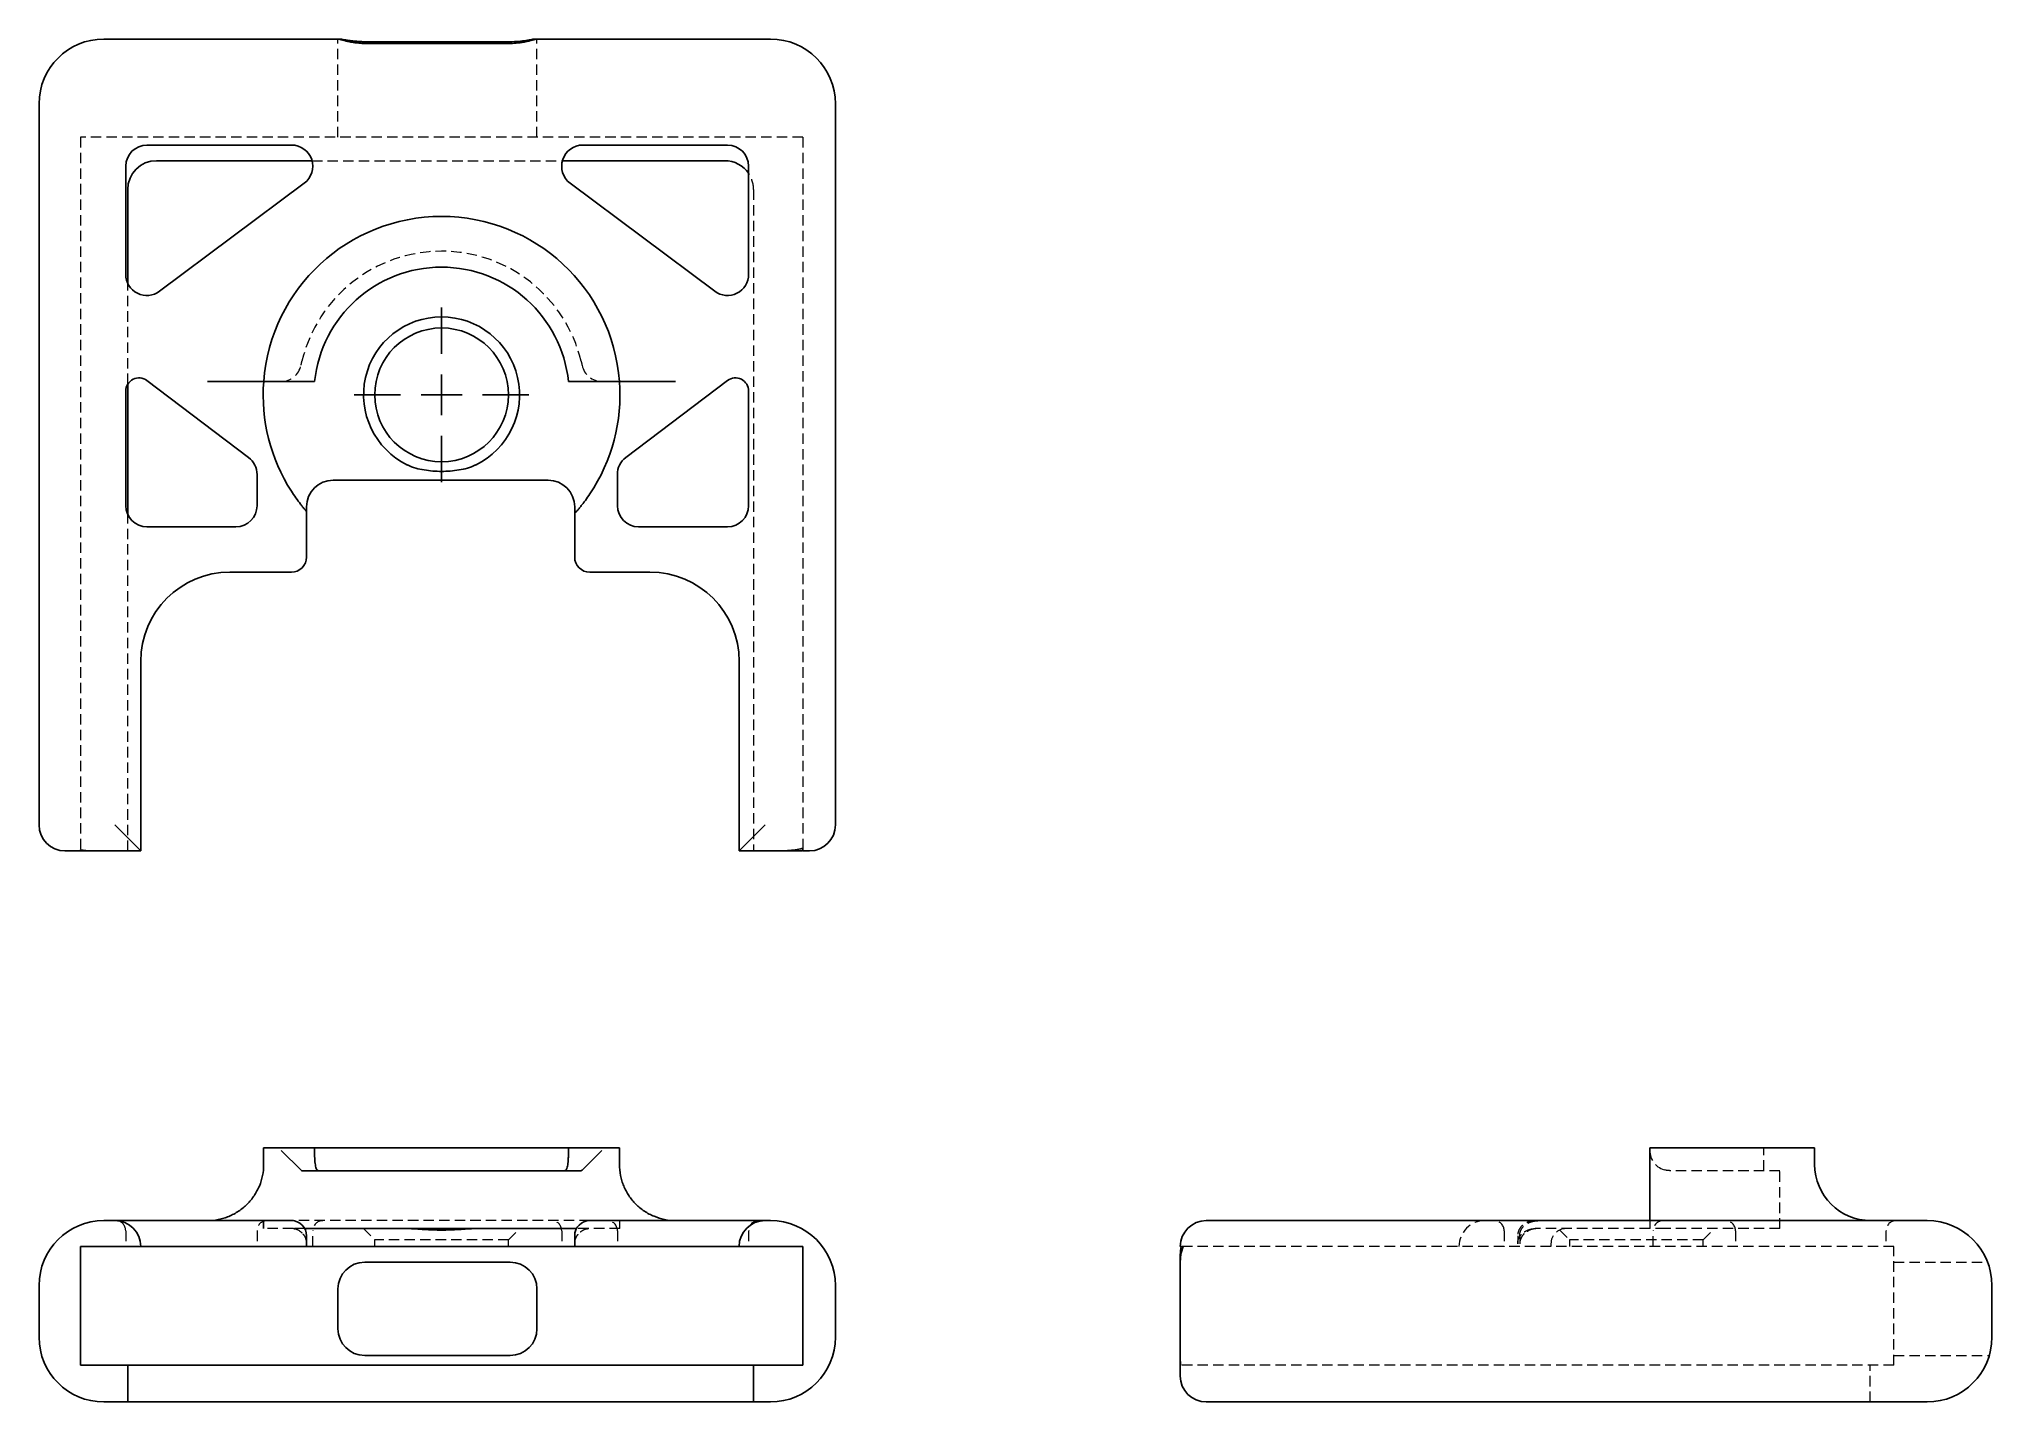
# Model space of a CAD drawing. Header units: millimetres. Extents: x 34 to 273, y 41 to 208.
import ezdxf

# ---------------------------------------------------------------- set-up
doc = ezdxf.new("R2010")
doc.units = ezdxf.units.MM
doc.linetypes.add('HIDDEN', pattern=[1.905, 1.27, -0.635])
doc.layers.add('10', color=7, linetype='Continuous')

# ---------------------------------------------------------------- blocks, each defined once
blk = doc.blocks.new('SW_CENTERMARKSYMBOL_0')
at = {"layer": '10', "color": 0}
for p, q in [((0, 5), (0, 10.67)), ((0, 0), (0, 2.5)), ((-5, 0), (-10.67, 0)), ((0, 0), (-2.5, 0)), ((0, 0), (0, -2.5)), ((0, 0), (2.5, 0)), ((5, 0), (10.67, 0)), ((0, -5), (0, -10.67))]:
    blk.add_line(p, q, dxfattribs=at)

msp = doc.modelspace()

# ---------------------------------------------------------------- linework, layer by layer
at = {"color": 7, "linetype": 'Continuous', "lineweight": 25}
for p, q in [((70.9, 208), (42.26, 208)), ((74.14, 207.68), (91.92, 207.68)), ((123.74, 208), (95.16, 208)), ((91.92, 207.47), (74.14, 207.47)), ((34.34, 200.08), (34.34, 111.98)), ((131.66, 111.98), (131.66, 200.08)), ((47.53, 195.05), (65.2, 195.05)), ((100.8, 195.05), (118.47, 195.05)), ((44.94, 179.26), (44.94, 192.46)), ((48.7, 193.13), (67.7, 193.13)), ((98.3, 193.13), (118.14, 193.13)), ((121.06, 192.46), (121.06, 179.26)), ((45.19, 178.15), (45.19, 189.62)), ((66.75, 190.38), (49.08, 177.18)), ((116.92, 177.18), (99.25, 190.38)), ((44.94, 150.99), (44.94, 164.99)), ((45.19, 149.88), (45.19, 165.85)), ((47.52, 166.28), (59.95, 156.87)), ((61.79, 166.18), (68.01, 166.18)), ((99.04, 166.18), (105.27, 166.18)), ((106.05, 156.87), (118.48, 166.28)), ((121.06, 164.99), (121.06, 150.99)), ((60.98, 154.8), (60.98, 150.99)), ((70.3, 154.11), (96.54, 154.11)), ((105.02, 150.99), (105.02, 154.8)), ((67.03, 150.29), (67.03, 150.84)), ((99.81, 150.84), (99.81, 150.04)), ((58.39, 148.4), (47.53, 148.4)), ((67.03, 146.03), (67.03, 150.29)), ((99.81, 150.04), (99.81, 146.03)), ((118.47, 148.4), (107.61, 148.4)), ((67.03, 144.71), (67.03, 146.03)), ((99.81, 146.03), (99.81, 144.71)), ((57.67, 142.87), (65.18, 142.87)), ((101.65, 142.87), (109, 142.87)), ((46.77, 108.81), (46.77, 131.97)), ((119.9, 131.97), (119.9, 108.81)), ((46.77, 108.81), (43.61, 111.98)), ((119.9, 108.81), (123.06, 111.98)), ((37.51, 108.81), (39.39, 108.81)), ((42.06, 108.81), (39.39, 108.81)), ((42.06, 108.81), (42.26, 108.81)), ((42.26, 108.81), (46.77, 108.81)), ((119.9, 108.81), (123.74, 108.81)), ((123.74, 108.81), (123.94, 108.81)), ((127.02, 108.81), (123.94, 108.81)), ((127.67, 108.81), (128.49, 108.81)), ((61.79, 70.5), (61.79, 72.52)), ((61.79, 72.52), (68.01, 72.52)), ((63.94, 72.21), (66.36, 69.79)), ((68.01, 72.21), (68.01, 72.52)), ((68.01, 72.52), (99.04, 72.52)), ((99.04, 72.21), (99.04, 72.52)), ((99.04, 72.52), (105.27, 72.52)), ((103.12, 72.21), (100.7, 69.79)), ((105.27, 70.5), (105.27, 72.52)), ((231.18, 72.52), (251.33, 72.52)), ((231.18, 70.5), (231.18, 72.52)), ((251.33, 70.5), (251.33, 72.52)), ((66.47, 69.74), (68.48, 69.74)), ((68.48, 69.74), (98.58, 69.74)), ((98.58, 69.74), (100.59, 69.74)), ((43.61, 63.64), (42.26, 63.64)), ((57.67, 63.64), (43.61, 63.64)), ((65.18, 63.64), (57.67, 63.64)), ((70.3, 62.66), (66.81, 62.66)), ((79.37, 62.66), (70.3, 62.66)), ((87.69, 62.66), (79.37, 62.66)), ((96.54, 62.66), (87.69, 62.66)), ((100.02, 62.66), (96.54, 62.66)), ((109, 63.64), (101.65, 63.64)), ((123.06, 63.64), (109, 63.64)), ((123.74, 63.64), (123.06, 63.64)), ((265.08, 63.64), (176.98, 63.64)), ((42.06, 60.47), (46.77, 60.47)), ((46.77, 60.47), (46.77, 60.47)), ((57.67, 60.47), (46.77, 60.47)), ((65.18, 60.47), (57.67, 60.47)), ((65.18, 60.47), (67.03, 60.47)), ((67.03, 60.47), (67.03, 61.79)), ((67.03, 60.47), (67.03, 60.47)), ((70.3, 60.47), (67.03, 60.47)), ((96.54, 60.47), (70.3, 60.47)), ((99.81, 60.47), (96.54, 60.47)), ((99.81, 61.79), (99.81, 60.47)), ((99.81, 60.47), (99.81, 60.47)), ((99.81, 60.47), (101.65, 60.47)), ((109, 60.47), (101.65, 60.47)), ((119.9, 60.47), (109, 60.47)), ((119.9, 60.47), (119.9, 60.47)), ((119.9, 60.47), (123.94, 60.47)), ((173.81, 60.47), (173.81, 60.47)), ((39.39, 45.97), (39.39, 59.5)), ((91.92, 58.56), (74.14, 58.56)), ((127.67, 58.39), (127.67, 46.73)), ((173.81, 58.39), (173.81, 59.5)), ((173.81, 58.39), (173.81, 55.72)), ((34.34, 55.72), (34.34, 49.4)), ((70.87, 55.29), (70.87, 50.43)), ((95.19, 50.43), (95.19, 55.29)), ((131.66, 49.4), (131.66, 55.72)), ((173.81, 55.72), (173.81, 49.4)), ((273, 49.4), (273, 55.72)), ((173.81, 49.4), (173.81, 46.73)), ((45.19, 45.97), (39.39, 45.97)), ((45.19, 44.65), (45.19, 45.97)), ((45.19, 45.97), (48.7, 45.97)), ((48.7, 45.97), (118.14, 45.97)), ((74.14, 47.16), (91.92, 47.16)), ((118.14, 45.97), (121.66, 45.97)), ((127.02, 45.97), (121.66, 45.97)), ((121.66, 45.97), (121.66, 44.65)), ((173.81, 45.97), (173.81, 46.73)), ((173.81, 45.97), (173.81, 44.65)), ((45.19, 41.48), (45.19, 44.65)), ((121.66, 44.65), (121.66, 41.48)), ((42.26, 41.48), (45.19, 41.48)), ((48.7, 41.48), (45.19, 41.48)), ((118.14, 41.48), (48.7, 41.48)), ((121.66, 41.48), (118.14, 41.48)), ((121.66, 41.48), (123.74, 41.48)), ((176.98, 41.48), (265.08, 41.48))]:
    msp.add_line(p, q, dxfattribs=at)
at = {"color": 7, "linetype": 'HIDDEN', "lineweight": 18}
for p, q in [((70.87, 196.01), (70.87, 208)), ((95.19, 196.01), (95.19, 208)), ((39.39, 196.01), (39.39, 108.92)), ((127.67, 196.01), (39.39, 196.01)), ((127.67, 196.01), (127.67, 109.15)), ((67.7, 193.13), (98.3, 193.13)), ((121.66, 189.62), (121.66, 108.81)), ((45.19, 165.85), (45.19, 178.15)), ((45.19, 108.81), (45.19, 149.88)), ((245.13, 69.74), (245.13, 72.52)), ((233.65, 69.74), (232.96, 69.86)), ((247.08, 69.74), (233.65, 69.74)), ((247.08, 62.66), (247.08, 69.74)), ((44.94, 62.41), (44.94, 60.47)), ((60.98, 62.41), (60.98, 60.47)), ((61.73, 63.64), (61.73, 62.66)), ((65.42, 62.66), (61.73, 62.66)), ((61.79, 63.64), (61.79, 62.66)), ((101.65, 63.64), (65.18, 63.64)), ((66.81, 62.66), (65.42, 62.66)), ((67.79, 60.47), (67.79, 62.41)), ((74, 62.66), (75.35, 61.3)), ((91.7, 61.3), (93.06, 62.66)), ((98.21, 62.41), (98.21, 60.47)), ((101.48, 62.66), (100.02, 62.66)), ((105.33, 62.66), (101.48, 62.66)), ((105.02, 62.41), (105.02, 60.47)), ((105.26, 63.64), (105.26, 62.66)), ((105.33, 62.66), (105.33, 63.64)), ((121.06, 62.41), (121.06, 60.47)), ((213.4, 62.41), (213.4, 60.47)), ((231.18, 62.66), (217.16, 62.66)), ((220.18, 62.48), (221.36, 61.3)), ((231.18, 63.64), (231.18, 62.66)), ((233.14, 62.66), (231.18, 62.66)), ((231.6, 60.47), (231.6, 62.41)), ((247.08, 62.66), (233.14, 62.66)), ((237.71, 61.3), (239.06, 62.66)), ((241.66, 62.41), (241.66, 60.47)), ((260.05, 62.41), (260.05, 60.47)), ((91.7, 61.3), (75.35, 61.3)), ((75.35, 61.3), (75.35, 60.47)), ((91.7, 60.47), (91.7, 61.3)), ((261.01, 60.47), (174.15, 60.47)), ((207.87, 60.47), (207.87, 60.47)), ((215.04, 61.79), (215.04, 60.81)), ((215.29, 61.79), (215.29, 60.81)), ((219.11, 60.81), (219.11, 60.47)), ((237.71, 61.3), (221.36, 61.3)), ((221.36, 61.3), (221.36, 60.47)), ((237.71, 60.47), (237.71, 61.3)), ((261.01, 45.97), (261.01, 60.47)), ((261.01, 58.56), (272.47, 58.56)), ((261.01, 45.97), (173.85, 45.97)), ((258.13, 41.48), (258.13, 45.97)), ((261.01, 47.16), (272.68, 47.16))]:
    msp.add_line(p, q, dxfattribs=at)
at = {"color": 7, "linetype": 'Continuous', "lineweight": 25}
msp.add_circle((83.53, 164.53), 8.17, dxfattribs=at)
for centre, radius, start, end in [((42.26, 200.08), 7.92, 90, 180), ((123.74, 200.08), 7.92, 0, 90), ((47.53, 192.46), 2.59, 90, 180), ((65.2, 192.46), 2.59, 306.7716, 90), ((100.8, 192.46), 2.59, 90, 233.2284), ((118.47, 192.46), 2.59, 0, 90), ((48.7, 189.62), 3.52, 90, 180), ((118.14, 189.62), 3.52, 33.7579, 90), ((83.53, 164.53), 21.8, 4.3269, 175.6731), ((47.53, 179.26), 2.59, 180, 306.7716), ((83.53, 164.53), 15.6, 6.0512, 173.9488), ((118.47, 179.26), 2.59, 233.2284, 0), ((83.53, 164.53), 9.53, 295.8848, 244.1152), ((46.55, 164.99), 1.61, 52.8905, 180), ((83.53, 164.53), 21.8, 175.6731, 212.6979), ((83.53, 164.53), 21.8, 326.247, 4.3269), ((119.45, 164.99), 1.61, 0, 127.1095), ((58.39, 154.8), 2.59, 0, 52.8905), ((107.61, 154.8), 2.59, 127.1095, 180), ((70.3, 150.84), 3.27, 90, 180), ((96.54, 150.84), 3.27, 0, 90), ((47.53, 150.99), 2.59, 180, 270), ((58.39, 150.99), 2.59, 270, 0), ((107.61, 150.99), 2.59, 180, 270), ((118.47, 150.99), 2.59, 270, 0), ((65.18, 144.71), 1.85, 270, 0), ((101.65, 144.71), 1.85, 180, 270), ((57.67, 131.97), 10.9, 90, 180), ((109, 131.97), 10.9, 0, 90), ((37.51, 111.98), 3.17, 180, 270), ((128.49, 111.98), 3.17, 270, 0), ((258.19, 70.5), 6.86, 180, 270), ((42.26, 55.72), 7.92, 90, 180), ((43.61, 60.47), 3.17, 0, 90), ((65.18, 61.79), 1.85, 0, 90), ((101.65, 61.79), 1.85, 90, 180), ((123.06, 60.47), 3.17, 90, 180), ((123.74, 55.72), 7.92, 0, 90), ((176.98, 60.47), 3.17, 90, 180), ((265.08, 55.72), 7.92, 0, 90), ((74.14, 55.29), 3.27, 90, 180), ((91.92, 55.29), 3.27, 0, 90), ((74.14, 50.43), 3.27, 180, 270), ((91.92, 50.43), 3.27, 270, 0), ((42.26, 49.4), 7.92, 180, 270), ((123.74, 49.4), 7.92, 270, 0), ((265.08, 49.4), 7.92, 270, 0), ((176.98, 44.65), 3.17, 180, 270)]:
    msp.add_arc(centre, radius, start, end, dxfattribs=at)
at = {"color": 7, "linetype": 'HIDDEN', "lineweight": 18}
for centre, radius, start, end in [((118.14, 189.62), 3.52, 0, 33.7579), ((83.53, 164.53), 17.55, 13.5676, 166.4324), ((63.94, 168.65), 2.47, 270, 348.1339), ((103.12, 168.65), 2.47, 191.8661, 270), ((233.65, 72.21), 2.47, 180, 258.1339), ((43.71, 62.41), 1.22, 0, 90), ((62.2, 62.41), 1.22, 90, 180), ((69.01, 62.41), 1.22, 90, 180), ((96.99, 62.41), 1.22, 0, 90), ((103.8, 62.41), 1.22, 0, 90), ((122.29, 62.41), 1.22, 90, 180), ((211.03, 60.47), 3.17, 90, 180), ((212.17, 62.41), 1.22, 0, 90), ((220.96, 60.81), 1.85, 90, 180), ((232.83, 62.41), 1.22, 90, 180), ((240.44, 62.41), 1.22, 0, 90), ((261.28, 62.41), 1.22, 90, 180)]:
    msp.add_arc(centre, radius, start, end, dxfattribs=at)
at = {"color": 7, "linetype": 'Continuous', "lineweight": 25}
for points, knots in [([(74.14, 207.47), (73.94, 207.47), (73.74, 207.48), (73.36, 207.51), (73.17, 207.53), (72.8, 207.57), (72.62, 207.6), (72.29, 207.67), (72.13, 207.7), (71.84, 207.77), (71.7, 207.8), (71.46, 207.87), (71.35, 207.9), (71.17, 207.94), (71.09, 207.96), (70.97, 207.99), (70.92, 208), (70.9, 208)], [0, 0, 0, 0, 0.125, 0.125, 0.25, 0.25, 0.375, 0.375, 0.5, 0.5, 0.625, 0.625, 0.75, 0.75, 0.875, 0.875, 1, 1, 1, 1]), ([(71.04, 208), (71.14, 208), (71.3, 207.98), (71.71, 207.92), (71.95, 207.87), (72.36, 207.81), (72.51, 207.79), (72.81, 207.75), (72.97, 207.74), (73.29, 207.71), (73.46, 207.7), (73.8, 207.68), (73.97, 207.68), (74.14, 207.68)], [0, 0, 0, 0, 0.25, 0.25, 0.5, 0.5, 0.625, 0.625, 0.75, 0.75, 0.875, 0.875, 1, 1, 1, 1]), ([(95.16, 208), (95.14, 208), (95.1, 207.99), (94.97, 207.97), (94.9, 207.95), (94.71, 207.9), (94.6, 207.87), (94.36, 207.8), (94.23, 207.77), (93.93, 207.7), (93.78, 207.67), (93.44, 207.6), (93.26, 207.57), (92.9, 207.53), (92.71, 207.51), (92.32, 207.48), (92.12, 207.47), (91.92, 207.47)], [0, 0, 0, 0, 0.125, 0.125, 0.25, 0.25, 0.375, 0.375, 0.5, 0.5, 0.625, 0.625, 0.75, 0.75, 0.875, 0.875, 1, 1, 1, 1]), ([(91.92, 207.68), (92.27, 207.68), (92.6, 207.69), (93.26, 207.75), (93.56, 207.79), (93.97, 207.85), (94.1, 207.87), (94.34, 207.91), (94.45, 207.93), (94.66, 207.96), (94.75, 207.98), (94.9, 207.99), (94.97, 208), (95.03, 208)], [0, 0, 0, 0, 0.25, 0.25, 0.5, 0.5, 0.625, 0.625, 0.75, 0.75, 0.875, 0.875, 1, 1, 1, 1]), ([(54.92, 166.18), (55.37, 166.18), (55.81, 166.18), (56.47, 166.18), (56.69, 166.18), (57.12, 166.18), (57.34, 166.18), (57.96, 166.18), (58.35, 166.18), (59.1, 166.18), (59.46, 166.18), (60.09, 166.18), (60.37, 166.18), (60.75, 166.18), (60.87, 166.18), (61.08, 166.18), (61.18, 166.18), (61.44, 166.18), (61.57, 166.18), (61.75, 166.18), (61.79, 166.18), (61.79, 166.18)], [0, 0, 0, 0, 0.125, 0.125, 0.1875, 0.1875, 0.25, 0.25, 0.375, 0.375, 0.5, 0.5, 0.625, 0.625, 0.6875, 0.6875, 0.75, 0.75, 0.875, 0.875, 1, 1, 1, 1]), ([(105.27, 166.18), (105.27, 166.18), (105.31, 166.18), (105.44, 166.18), (105.5, 166.18), (105.63, 166.18), (105.7, 166.18), (105.96, 166.18), (106.17, 166.18), (106.67, 166.18), (106.96, 166.18), (107.6, 166.18), (107.94, 166.18), (108.51, 166.18), (108.7, 166.18), (109.1, 166.18), (109.3, 166.18), (109.92, 166.18), (110.35, 166.18), (111.24, 166.18), (111.69, 166.18), (112.14, 166.18)], [0, 0, 0, 0, 0.125, 0.125, 0.1875, 0.1875, 0.25, 0.25, 0.375, 0.375, 0.5, 0.5, 0.625, 0.625, 0.6875, 0.6875, 0.75, 0.75, 0.875, 0.875, 1, 1, 1, 1]), ([(79.37, 155.96), (79.69, 155.8), (80.03, 155.68), (80.71, 155.48), (81.06, 155.41), (81.76, 155.29), (82.11, 155.25), (82.82, 155.19), (83.18, 155.18), (84.24, 155.18), (84.94, 155.23), (86, 155.41), (86.35, 155.48), (87.03, 155.68), (87.36, 155.8), (87.69, 155.96)], [0, 0, 0, 0, 0.125, 0.125, 0.25, 0.25, 0.375, 0.375, 0.5, 0.5, 0.75, 0.75, 0.875, 0.875, 1, 1, 1, 1]), ([(67.03, 150.29), (67.03, 150.29), (67.01, 150.31), (66.92, 150.41), (66.86, 150.48), (66.72, 150.65), (66.64, 150.74), (66.47, 150.95), (66.38, 151.07), (66.11, 151.42), (65.92, 151.68), (65.55, 152.21), (65.36, 152.48), (65.18, 152.76)], [0, 0, 0, 0, 0.125, 0.125, 0.25, 0.25, 0.375, 0.375, 0.5, 0.5, 0.75, 0.75, 1, 1, 1, 1]), ([(101.65, 152.42), (101.47, 152.15), (101.29, 151.89), (101.01, 151.51), (100.91, 151.38), (100.73, 151.14), (100.63, 151.02), (100.45, 150.79), (100.36, 150.68), (100.19, 150.47), (100.11, 150.38), (99.97, 150.22), (99.91, 150.15), (99.83, 150.06), (99.81, 150.04), (99.81, 150.04)], [0, 0, 0, 0, 0.25, 0.25, 0.375, 0.375, 0.5, 0.5, 0.625, 0.625, 0.75, 0.75, 0.875, 0.875, 1, 1, 1, 1]), ([(39.39, 108.92), (39.83, 108.86), (40.28, 108.83), (41.17, 108.81), (41.62, 108.81), (42.06, 108.81)], [0, 0, 0, 0, 0.5, 0.5, 1, 1, 1, 1]), ([(123.94, 108.81), (124.56, 108.81), (125.19, 108.81), (126.44, 108.88), (127.06, 108.95), (127.67, 109.15)], [0, 0, 0, 0, 0.5, 0.5, 1, 1, 1, 1]), ([(127.67, 108.85), (127.6, 108.84), (127.45, 108.83), (127.24, 108.82), (127.1, 108.82), (127.02, 108.81)], [0, 0, 0, 0, 0.338708, 0.67202, 1, 1, 1, 1]), ([(127.67, 109.15), (127.67, 109.02), (127.67, 108.94), (127.67, 108.83), (127.67, 108.81), (127.67, 108.81)], [0, 0, 0, 0, 0.5, 0.5, 1, 1, 1, 1]), ([(68.48, 69.74), (68.44, 69.74), (68.4, 69.76), (68.32, 69.82), (68.29, 69.86), (68.22, 69.98), (68.2, 70.06), (68.15, 70.23), (68.13, 70.34), (68.09, 70.57), (68.08, 70.69), (68.05, 70.96), (68.04, 71.11), (68.02, 71.56), (68.01, 71.88), (68.01, 72.21)], [0, 0, 0, 0, 0.125, 0.125, 0.25, 0.25, 0.375, 0.375, 0.5, 0.5, 0.625, 0.625, 0.75, 0.75, 1, 1, 1, 1]), ([(99.04, 72.21), (99.04, 72.05), (99.04, 71.89), (99.03, 71.57), (99.03, 71.41), (99.01, 71.11), (99, 70.96), (98.98, 70.69), (98.96, 70.57), (98.91, 70.23), (98.86, 70.04), (98.77, 69.86), (98.74, 69.82), (98.66, 69.76), (98.62, 69.74), (98.58, 69.74)], [0, 0, 0, 0, 0.125, 0.125, 0.25, 0.25, 0.375, 0.375, 0.5, 0.5, 0.75, 0.75, 0.875, 0.875, 1, 1, 1, 1]), ([(54.92, 63.64), (55.37, 63.64), (55.81, 63.68), (56.47, 63.81), (56.69, 63.87), (57.12, 64), (57.34, 64.07), (57.96, 64.33), (58.35, 64.54), (59.1, 65.04), (59.46, 65.33), (60.09, 65.96), (60.37, 66.3), (60.75, 66.87), (60.87, 67.06), (61.08, 67.46), (61.18, 67.66), (61.44, 68.28), (61.57, 68.71), (61.75, 69.6), (61.79, 70.04), (61.79, 70.5)], [0, 0, 0, 0, 0.125, 0.125, 0.1875, 0.1875, 0.25, 0.25, 0.375, 0.375, 0.5, 0.5, 0.625, 0.625, 0.6875, 0.6875, 0.75, 0.75, 0.875, 0.875, 1, 1, 1, 1]), ([(105.27, 70.5), (105.27, 70.04), (105.31, 69.6), (105.44, 68.94), (105.5, 68.72), (105.63, 68.29), (105.7, 68.08), (105.96, 67.45), (106.17, 67.06), (106.67, 66.32), (106.96, 65.96), (107.6, 65.33), (107.94, 65.05), (108.51, 64.67), (108.7, 64.55), (109.1, 64.34), (109.3, 64.25), (109.92, 63.99), (110.35, 63.86), (111.24, 63.68), (111.69, 63.64), (112.14, 63.64)], [0, 0, 0, 0, 0.125, 0.125, 0.1875, 0.1875, 0.25, 0.25, 0.375, 0.375, 0.5, 0.5, 0.625, 0.625, 0.6875, 0.6875, 0.75, 0.75, 0.875, 0.875, 1, 1, 1, 1]), ([(231.18, 70.5), (231.18, 70.04), (231.18, 69.6), (231.18, 68.94), (231.18, 68.72), (231.18, 68.29), (231.18, 68.08), (231.18, 67.45), (231.18, 67.06), (231.18, 66.32), (231.18, 65.96), (231.18, 65.33), (231.18, 65.05), (231.18, 64.67), (231.18, 64.55), (231.18, 64.34), (231.18, 64.25), (231.18, 63.99), (231.18, 63.86), (231.18, 63.68), (231.18, 63.64), (231.18, 63.64)], [0, 0, 0, 0, 0.125, 0.125, 0.1875, 0.1875, 0.25, 0.25, 0.375, 0.375, 0.5, 0.5, 0.625, 0.625, 0.6875, 0.6875, 0.75, 0.75, 0.875, 0.875, 1, 1, 1, 1]), ([(79.37, 62.66), (79.69, 62.66), (80.03, 62.64), (80.71, 62.6), (81.06, 62.57), (81.76, 62.53), (82.11, 62.51), (82.82, 62.49), (83.18, 62.48), (84.24, 62.48), (84.94, 62.51), (86, 62.57), (86.35, 62.6), (87.03, 62.64), (87.36, 62.66), (87.69, 62.66)], [0, 0, 0, 0, 0.125, 0.125, 0.25, 0.25, 0.375, 0.375, 0.5, 0.5, 0.75, 0.75, 0.875, 0.875, 1, 1, 1, 1]), ([(39.39, 60.47), (39.83, 60.47), (40.28, 60.47), (41.17, 60.47), (41.62, 60.47), (42.06, 60.47)], [0, 0, 0, 0, 0.5, 0.5, 1, 1, 1, 1]), ([(123.94, 60.47), (124.56, 60.47), (125.19, 60.47), (126.44, 60.47), (127.06, 60.47), (127.67, 60.47)], [0, 0, 0, 0, 0.5, 0.5, 1, 1, 1, 1]), ([(127.67, 60.47), (127.67, 60.13), (127.67, 59.79), (127.67, 59.1), (127.67, 58.74), (127.67, 58.39)], [0, 0, 0, 0, 0.5, 0.5, 1, 1, 1, 1]), ([(173.81, 60.47), (173.81, 60.47), (173.81, 60.47), (173.88, 60.47), (173.95, 60.47), (174.15, 60.47)], [0, 0, 0, 0, 0.5, 0.5, 1, 1, 1, 1]), ([(174.15, 60.47), (174.02, 60.13), (173.94, 59.79), (173.83, 59.1), (173.81, 58.74), (173.81, 58.39)], [0, 0, 0, 0, 0.5, 0.5, 1, 1, 1, 1]), ([(127.67, 45.97), (127.6, 45.97), (127.45, 45.97), (127.24, 45.97), (127.1, 45.97), (127.02, 45.97)], [0, 0, 0, 0, 0.338708, 0.67202, 1, 1, 1, 1]), ([(173.85, 45.97), (173.84, 45.97), (173.83, 45.97), (173.82, 45.97), (173.82, 45.97), (173.81, 45.97)], [0, 0, 0, 0, 0.338708, 0.67202, 1, 1, 1, 1])]:
    msp.add_open_spline(points, degree=3, knots=knots, dxfattribs=at)
at = {"color": 7, "linetype": 'HIDDEN', "lineweight": 18}
for points in [[(66.36, 168.14), (66.39, 168.31), (66.43, 168.48), (66.47, 168.65)], [(100.59, 168.65), (100.63, 168.48), (100.67, 168.31), (100.7, 168.14)], [(233.65, 69.74), (233.48, 69.74), (233.31, 69.76), (233.14, 69.79)]]:
    msp.add_open_spline(points, degree=3, dxfattribs=at)
at = {"color": 7, "linetype": 'Continuous', "lineweight": 25}
for points in [[(39.39, 108.81), (39.39, 108.81), (39.39, 108.85), (39.39, 108.92)], [(66.36, 69.79), (66.39, 69.76), (66.43, 69.74), (66.47, 69.74)], [(100.59, 69.74), (100.63, 69.74), (100.67, 69.76), (100.7, 69.79)], [(39.39, 59.5), (39.39, 59.83), (39.39, 60.15), (39.39, 60.47)], [(173.81, 59.5), (173.81, 59.83), (173.85, 60.15), (173.92, 60.47)], [(127.67, 46.73), (127.67, 46.48), (127.67, 46.22), (127.67, 45.97)], [(173.81, 46.73), (173.81, 46.48), (173.82, 46.22), (173.85, 45.97)]]:
    msp.add_open_spline(points, degree=3, dxfattribs=at)
at = {"color": 7, "linetype": 'HIDDEN', "lineweight": 18}
for points, knots in [([(65.42, 62.66), (65.62, 62.66), (65.81, 62.6), (66.2, 62.39), (66.39, 62.23), (66.56, 62.04)], [0, 0, 0, 0, 0.5, 0.5, 1, 1, 1, 1]), ([(99.81, 60.81), (99.81, 60.97), (99.83, 61.12), (99.9, 61.42), (99.96, 61.55), (100.09, 61.8), (100.16, 61.9), (100.32, 62.09), (100.4, 62.17), (100.49, 62.25)], [0, 0, 0, 0, 0.25, 0.25, 0.5, 0.5, 0.75, 0.75, 1, 1, 1, 1]), ([(100.49, 62.25), (100.65, 62.38), (100.82, 62.48), (101.15, 62.62), (101.32, 62.66), (101.48, 62.66)], [0, 0, 0, 0, 0.5, 0.5, 1, 1, 1, 1]), ([(217.42, 63.64), (217.15, 63.64), (216.89, 63.61), (216.51, 63.52), (216.38, 63.49), (216.14, 63.39), (216.02, 63.33), (215.79, 63.19), (215.68, 63.11), (215.47, 62.92), (215.38, 62.81), (215.22, 62.56), (215.15, 62.42), (215.06, 62.12), (215.04, 61.96), (215.04, 61.79)], [0, 0, 0, 0, 0.25, 0.25, 0.375, 0.375, 0.5, 0.5, 0.625, 0.625, 0.75, 0.75, 0.875, 0.875, 1, 1, 1, 1]), ([(215.04, 60.81), (215.04, 60.97), (215.06, 61.12), (215.14, 61.42), (215.2, 61.55), (215.35, 61.8), (215.44, 61.9), (215.63, 62.09), (215.73, 62.17), (215.84, 62.25)], [0, 0, 0, 0, 0.25, 0.25, 0.5, 0.5, 0.75, 0.75, 1, 1, 1, 1]), ([(215.29, 61.79), (215.29, 61.96), (215.31, 62.12), (215.41, 62.43), (215.48, 62.57), (215.65, 62.82), (215.74, 62.93), (215.95, 63.12), (216.07, 63.2), (216.42, 63.4), (216.68, 63.5), (217.21, 63.61), (217.48, 63.64), (217.76, 63.64)], [0, 0, 0, 0, 0.125, 0.125, 0.25, 0.25, 0.375, 0.375, 0.5, 0.5, 0.75, 0.75, 1, 1, 1, 1]), ([(215.84, 62.25), (216.04, 62.38), (216.25, 62.48), (216.69, 62.62), (216.93, 62.66), (217.16, 62.66)], [0, 0, 0, 0, 0.5, 0.5, 1, 1, 1, 1]), ([(217.39, 62.66), (217.1, 62.66), (216.83, 62.6), (216.3, 62.39), (216.06, 62.23), (215.84, 62.04)], [0, 0, 0, 0, 0.5, 0.5, 1, 1, 1, 1]), ([(66.56, 62.04), (66.63, 61.96), (66.69, 61.89), (66.8, 61.71), (66.85, 61.61), (66.98, 61.3), (67.03, 61.06), (67.03, 60.81)], [0, 0, 0, 0, 0.25, 0.25, 0.5, 0.5, 1, 1, 1, 1]), ([(215.84, 62.04), (215.76, 61.96), (215.69, 61.89), (215.56, 61.71), (215.5, 61.61), (215.35, 61.3), (215.29, 61.06), (215.29, 60.81)], [0, 0, 0, 0, 0.25, 0.25, 0.5, 0.5, 1, 1, 1, 1])]:
    msp.add_open_spline(points, degree=3, knots=knots, dxfattribs=at)

# ---------------------------------------------------------------- block references
at = {"layer": '10'}
msp.add_blockref('SW_CENTERMARKSYMBOL_0', (83.53, 164.53), dxfattribs=at)

doc.saveas('drawing.dxf')
